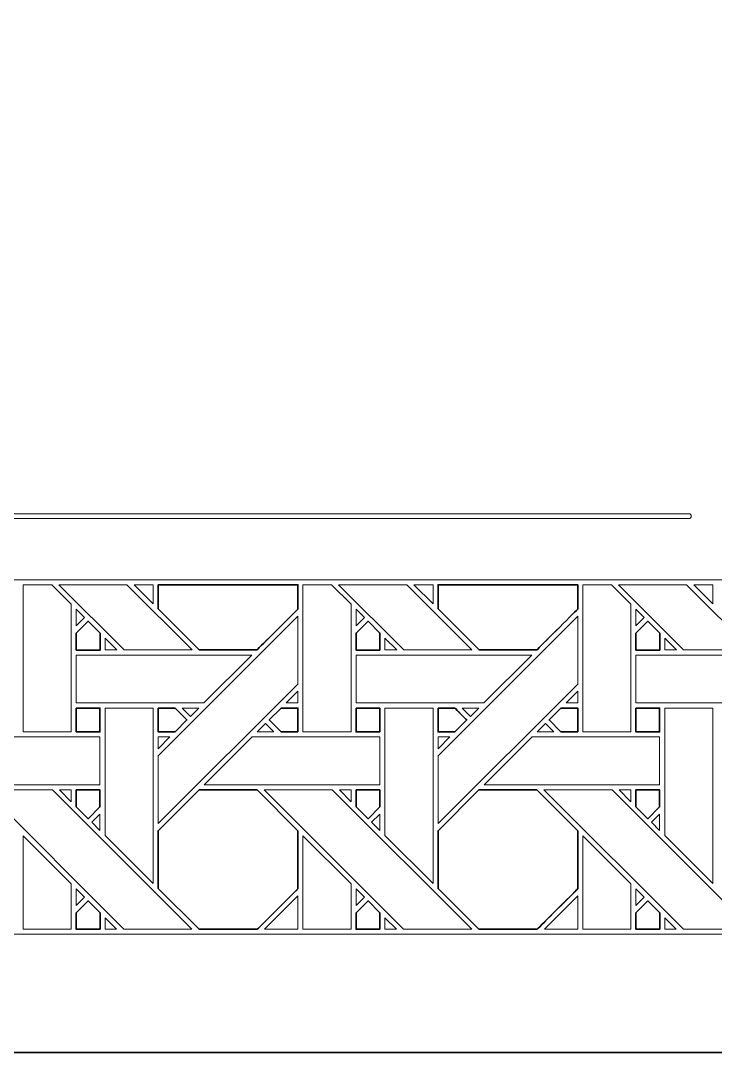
# Model space of a CAD drawing. Header units: inches. Extents: x 5.4 to 19.4, y 5.6 to 22.8.
# Drawn here: x 13.577 to 15.932, y 5.595 to 9.095 of the extents above; entities that cross this region are included whole.
import ezdxf

# ---------------------------------------------------------------- set-up
doc = ezdxf.new("R2010")
doc.units = ezdxf.units.IN
doc.header["$MEASUREMENT"] = 0
doc.layers.add('Design', color=7, linetype='Continuous', lineweight=0)

msp = doc.modelspace()

# ---------------------------------------------------------------- linework, layer by layer
at = {"layer": 'Design', "color": 1, "lineweight": 35, "true_color": 0xff0000}
for points, knots in [([(5.3829, 12.5948), (5.3829, 12.5948), (5.3829, 5.5948), (5.3829, 5.5948), (5.3829, 5.5948), (19.3829, 5.5948), (19.3829, 5.5948), (19.3829, 5.5948), (19.3829, 12.5948), (19.3829, 12.5948), (19.3829, 12.5948), (5.3829, 12.5948), (5.3829, 12.5948)], [0, 0, 0, 0, 1, 1, 1, 2, 2, 2, 3, 3, 3, 4, 4, 4, 4]), ([(14.0435, 7.0992), (14.0435, 7.0992), (14.0435, 7.1811), (14.0435, 7.1811), (14.0435, 7.1811), (14.5172, 7.1811), (14.5172, 7.1811), (14.5172, 7.1811), (14.5172, 7.0987), (14.5172, 7.0987), (14.4994, 7.0807), (14.3874, 6.969), (14.3784, 6.96), (14.3784, 6.96), (14.1827, 6.96), (14.1827, 6.96), (14.1827, 6.96), (14.0435, 7.0992), (14.0435, 7.0992)], [0, 0, 0, 0, 1, 1, 1, 2, 2, 2, 3, 3, 3, 4, 4, 4, 5, 5, 5, 6, 6, 6, 6]), ([(14.9922, 7.0992), (14.9922, 7.0992), (14.9922, 7.1811), (14.9922, 7.1811), (14.9922, 7.1811), (15.4659, 7.1811), (15.4659, 7.1811), (15.4659, 7.1811), (15.4659, 7.0987), (15.4659, 7.0987), (15.4481, 7.0807), (15.3362, 6.969), (15.3272, 6.96), (15.3272, 6.96), (15.1315, 6.96), (15.1315, 6.96), (15.1315, 6.96), (14.9922, 7.0992), (14.9922, 7.0992)], [0, 0, 0, 0, 1, 1, 1, 2, 2, 2, 3, 3, 3, 4, 4, 4, 5, 5, 5, 6, 6, 6, 6]), ([(13.8463, 6.9597), (13.8463, 6.9597), (13.7656, 6.9597), (13.7656, 6.9597), (13.7656, 6.9597), (13.7656, 7.017), (13.7656, 7.017), (13.7656, 7.017), (13.806, 7.0574), (13.806, 7.0574), (13.806, 7.0574), (13.8463, 7.017), (13.8463, 7.017), (13.8463, 7.017), (13.8463, 6.9597), (13.8463, 6.9597)], [0, 0, 0, 0, 1, 1, 1, 2, 2, 2, 3, 3, 3, 4, 4, 4, 5, 5, 5, 5]), ([(14.795, 6.9597), (14.795, 6.9597), (14.7144, 6.9597), (14.7144, 6.9597), (14.7144, 6.9597), (14.7144, 7.017), (14.7144, 7.017), (14.7144, 7.017), (14.7547, 7.0574), (14.7547, 7.0574), (14.7547, 7.0574), (14.795, 7.017), (14.795, 7.017), (14.795, 7.017), (14.795, 6.9597), (14.795, 6.9597)], [0, 0, 0, 0, 1, 1, 1, 2, 2, 2, 3, 3, 3, 4, 4, 4, 5, 5, 5, 5]), ([(15.7438, 6.9597), (15.7438, 6.9597), (15.6631, 6.9597), (15.6631, 6.9597), (15.6631, 6.9597), (15.6631, 7.017), (15.6631, 7.017), (15.6631, 7.017), (15.7034, 7.0574), (15.7034, 7.0574), (15.7034, 7.0574), (15.7438, 7.017), (15.7438, 7.017), (15.7438, 7.017), (15.7438, 6.9597), (15.7438, 6.9597)], [0, 0, 0, 0, 1, 1, 1, 2, 2, 2, 3, 3, 3, 4, 4, 4, 5, 5, 5, 5]), ([(13.7656, 6.7627), (13.7656, 6.7627), (13.8459, 6.7627), (13.8459, 6.7627), (13.8459, 6.7627), (13.8459, 6.682), (13.8459, 6.682), (13.8459, 6.682), (13.7656, 6.682), (13.7656, 6.682), (13.7656, 6.682), (13.7656, 6.7627), (13.7656, 6.7627)], [0, 0, 0, 0, 1, 1, 1, 2, 2, 2, 3, 3, 3, 4, 4, 4, 4]), ([(14.0435, 6.7627), (14.0435, 6.7627), (14.1006, 6.7627), (14.1006, 6.7627), (14.1057, 6.7576), (14.1365, 6.7268), (14.1409, 6.7224), (14.1409, 6.7224), (14.1005, 6.682), (14.1005, 6.682), (14.1005, 6.682), (14.0435, 6.682), (14.0435, 6.682), (14.0435, 6.682), (14.0435, 6.7627), (14.0435, 6.7627)], [0, 0, 0, 0, 1, 1, 1, 2, 2, 2, 3, 3, 3, 4, 4, 4, 5, 5, 5, 5]), ([(14.5172, 6.682), (14.5172, 6.682), (14.4601, 6.682), (14.4601, 6.682), (14.4601, 6.682), (14.4197, 6.7223), (14.4197, 6.7223), (14.4197, 6.7223), (14.4601, 6.7628), (14.4601, 6.7628), (14.4601, 6.7628), (14.5172, 6.7628), (14.5172, 6.7628), (14.5172, 6.7628), (14.5172, 6.682), (14.5172, 6.682)], [0, 0, 0, 0, 1, 1, 1, 2, 2, 2, 3, 3, 3, 4, 4, 4, 5, 5, 5, 5]), ([(14.7144, 6.7627), (14.7144, 6.7627), (14.7946, 6.7627), (14.7946, 6.7627), (14.7946, 6.7627), (14.7946, 6.682), (14.7946, 6.682), (14.7946, 6.682), (14.7144, 6.682), (14.7144, 6.682), (14.7144, 6.682), (14.7144, 6.7627), (14.7144, 6.7627)], [0, 0, 0, 0, 1, 1, 1, 2, 2, 2, 3, 3, 3, 4, 4, 4, 4]), ([(14.9922, 6.7627), (14.9922, 6.7627), (15.0493, 6.7627), (15.0493, 6.7627), (15.0544, 6.7576), (15.0852, 6.7268), (15.0896, 6.7224), (15.0896, 6.7224), (15.0492, 6.682), (15.0492, 6.682), (15.0492, 6.682), (14.9922, 6.682), (14.9922, 6.682), (14.9922, 6.682), (14.9922, 6.7627), (14.9922, 6.7627)], [0, 0, 0, 0, 1, 1, 1, 2, 2, 2, 3, 3, 3, 4, 4, 4, 5, 5, 5, 5]), ([(15.4659, 6.682), (15.4659, 6.682), (15.4088, 6.682), (15.4088, 6.682), (15.4088, 6.682), (15.3684, 6.7223), (15.3684, 6.7223), (15.3684, 6.7223), (15.4089, 6.7628), (15.4089, 6.7628), (15.4089, 6.7628), (15.4659, 6.7628), (15.4659, 6.7628), (15.4659, 6.7628), (15.4659, 6.682), (15.4659, 6.682)], [0, 0, 0, 0, 1, 1, 1, 2, 2, 2, 3, 3, 3, 4, 4, 4, 5, 5, 5, 5]), ([(15.6631, 6.7627), (15.6631, 6.7627), (15.7434, 6.7627), (15.7434, 6.7627), (15.7434, 6.7627), (15.7434, 6.682), (15.7434, 6.682), (15.7434, 6.682), (15.6631, 6.682), (15.6631, 6.682), (15.6631, 6.682), (15.6631, 6.7627), (15.6631, 6.7627)], [0, 0, 0, 0, 1, 1, 1, 2, 2, 2, 3, 3, 3, 4, 4, 4, 4]), ([(13.7656, 6.4849), (13.7656, 6.4849), (13.8459, 6.4849), (13.8459, 6.4849), (13.8459, 6.4849), (13.8459, 6.4273), (13.8459, 6.4273), (13.8459, 6.4273), (13.806, 6.3873), (13.806, 6.3873), (13.806, 6.3873), (13.7656, 6.4277), (13.7656, 6.4277), (13.7656, 6.4277), (13.7656, 6.4849), (13.7656, 6.4849)], [0, 0, 0, 0, 1, 1, 1, 2, 2, 2, 3, 3, 3, 4, 4, 4, 5, 5, 5, 5]), ([(14.5172, 6.1499), (14.4997, 6.1324), (14.3924, 6.0253), (14.3794, 6.0122), (14.3794, 6.0122), (14.1818, 6.0122), (14.1818, 6.0122), (14.1818, 6.0122), (14.0435, 6.1505), (14.0435, 6.1505), (14.0435, 6.1505), (14.0435, 6.3462), (14.0435, 6.3462), (14.0435, 6.3462), (14.1822, 6.4849), (14.1822, 6.4849), (14.1822, 6.4849), (14.3784, 6.4849), (14.3784, 6.4849), (14.3784, 6.4849), (14.5172, 6.3462), (14.5172, 6.3462), (14.5172, 6.3462), (14.5172, 6.1499), (14.5172, 6.1499)], [0, 0, 0, 0, 1, 1, 1, 2, 2, 2, 3, 3, 3, 4, 4, 4, 5, 5, 5, 6, 6, 6, 7, 7, 7, 8, 8, 8, 8]), ([(14.7144, 6.4849), (14.7144, 6.4849), (14.7946, 6.4849), (14.7946, 6.4849), (14.7946, 6.4849), (14.7946, 6.4273), (14.7946, 6.4273), (14.7946, 6.4273), (14.7547, 6.3873), (14.7547, 6.3873), (14.7547, 6.3873), (14.7144, 6.4277), (14.7144, 6.4277), (14.7144, 6.4277), (14.7144, 6.4849), (14.7144, 6.4849)], [0, 0, 0, 0, 1, 1, 1, 2, 2, 2, 3, 3, 3, 4, 4, 4, 5, 5, 5, 5]), ([(15.4659, 6.1499), (15.4485, 6.1324), (15.3412, 6.0253), (15.3282, 6.0122), (15.3282, 6.0122), (15.1305, 6.0122), (15.1305, 6.0122), (15.1305, 6.0122), (14.9922, 6.1505), (14.9922, 6.1505), (14.9922, 6.1505), (14.9922, 6.3462), (14.9922, 6.3462), (14.9922, 6.3462), (15.1309, 6.4849), (15.1309, 6.4849), (15.1309, 6.4849), (15.3271, 6.4849), (15.3271, 6.4849), (15.3271, 6.4849), (15.4659, 6.3462), (15.4659, 6.3462), (15.4659, 6.3462), (15.4659, 6.1499), (15.4659, 6.1499)], [0, 0, 0, 0, 1, 1, 1, 2, 2, 2, 3, 3, 3, 4, 4, 4, 5, 5, 5, 6, 6, 6, 7, 7, 7, 8, 8, 8, 8]), ([(15.6631, 6.4849), (15.6631, 6.4849), (15.7434, 6.4849), (15.7434, 6.4849), (15.7434, 6.4849), (15.7434, 6.4273), (15.7434, 6.4273), (15.7434, 6.4273), (15.7034, 6.3873), (15.7034, 6.3873), (15.7034, 6.3873), (15.6631, 6.4277), (15.6631, 6.4277), (15.6631, 6.4277), (15.6631, 6.4849), (15.6631, 6.4849)], [0, 0, 0, 0, 1, 1, 1, 2, 2, 2, 3, 3, 3, 4, 4, 4, 5, 5, 5, 5]), ([(13.8463, 6.0122), (13.8463, 6.0122), (13.7656, 6.0122), (13.7656, 6.0122), (13.7656, 6.0122), (13.7656, 6.0683), (13.7656, 6.0683), (13.7656, 6.0683), (13.806, 6.1086), (13.806, 6.1086), (13.806, 6.1086), (13.8463, 6.0683), (13.8463, 6.0683), (13.8463, 6.0683), (13.8463, 6.0122), (13.8463, 6.0122)], [0, 0, 0, 0, 1, 1, 1, 2, 2, 2, 3, 3, 3, 4, 4, 4, 5, 5, 5, 5]), ([(14.795, 6.0122), (14.795, 6.0122), (14.7144, 6.0122), (14.7144, 6.0122), (14.7144, 6.0122), (14.7144, 6.0683), (14.7144, 6.0683), (14.7144, 6.0683), (14.7547, 6.1086), (14.7547, 6.1086), (14.7547, 6.1086), (14.795, 6.0683), (14.795, 6.0683), (14.795, 6.0683), (14.795, 6.0122), (14.795, 6.0122)], [0, 0, 0, 0, 1, 1, 1, 2, 2, 2, 3, 3, 3, 4, 4, 4, 5, 5, 5, 5]), ([(15.7438, 6.0122), (15.7438, 6.0122), (15.6631, 6.0122), (15.6631, 6.0122), (15.6631, 6.0122), (15.6631, 6.0683), (15.6631, 6.0683), (15.6631, 6.0683), (15.7034, 6.1086), (15.7034, 6.1086), (15.7034, 6.1086), (15.7438, 6.0683), (15.7438, 6.0683), (15.7438, 6.0683), (15.7438, 6.0122), (15.7438, 6.0122)], [0, 0, 0, 0, 1, 1, 1, 2, 2, 2, 3, 3, 3, 4, 4, 4, 5, 5, 5, 5])]:
    msp.add_open_spline(points, degree=3, knots=knots, dxfattribs=at)
at = {"layer": 'Design'}
for points, knots in [([(5.8048, 12.1938), (5.8048, 12.1938), (5.8048, 5.9957), (5.8048, 5.9957), (5.8048, 5.9957), (18.9609, 5.9957), (18.9609, 5.9957), (18.9609, 5.9957), (18.9609, 12.1938), (18.9609, 12.1938), (18.9609, 12.1938), (5.8048, 12.1938), (5.8048, 12.1938)], [0, 0, 0, 0, 1, 1, 1, 2, 2, 2, 3, 3, 3, 4, 4, 4, 4]), ([(6.6905, 7.1978), (6.6905, 7.1978), (6.6905, 10.9917), (6.6905, 10.9917), (6.6905, 10.9917), (18.0752, 10.9917), (18.0752, 10.9917), (18.0752, 10.9917), (18.0752, 7.1978), (18.0752, 7.1978), (18.0752, 7.1978), (6.6905, 7.1978), (6.6905, 7.1978)], [0, 0, 0, 0, 1, 1, 1, 2, 2, 2, 3, 3, 3, 4, 4, 4, 4]), ([(15.8507, 7.4137), (15.8507, 7.4091), (15.847, 7.4054), (15.8424, 7.4054), (15.8424, 7.4054), (8.9233, 7.4054), (8.9233, 7.4054), (8.9187, 7.4054), (8.915, 7.4091), (8.915, 7.4137), (8.915, 7.4183), (8.9187, 7.4221), (8.9233, 7.4221), (8.9233, 7.4221), (15.8424, 7.4221), (15.8424, 7.4221), (15.847, 7.4221), (15.8507, 7.4183), (15.8507, 7.4137)], [0, 0, 0, 0, 1, 1, 1, 2, 2, 2, 3, 3, 3, 4, 4, 4, 5, 5, 5, 6, 6, 6, 6]), ([(13.7483, 7.1157), (13.7483, 7.1157), (13.7483, 6.682), (13.7483, 6.682), (13.7483, 6.682), (13.5856, 6.682), (13.5856, 6.682), (13.5856, 6.682), (13.5856, 7.1811), (13.5856, 7.1811), (13.5856, 7.1811), (13.6826, 7.1811), (13.6826, 7.1811), (13.6826, 7.1811), (13.7483, 7.1157), (13.7483, 7.1157)], [0, 0, 0, 0, 1, 1, 1, 2, 2, 2, 3, 3, 3, 4, 4, 4, 5, 5, 5, 5]), ([(13.7063, 7.1811), (13.7063, 7.1811), (13.9373, 7.1811), (13.9373, 7.1811), (13.9373, 7.1811), (14.1585, 6.96), (14.1585, 6.96), (14.1585, 6.96), (13.9275, 6.96), (13.9275, 6.96), (13.9275, 6.96), (13.7063, 7.1811), (13.7063, 7.1811)], [0, 0, 0, 0, 1, 1, 1, 2, 2, 2, 3, 3, 3, 4, 4, 4, 4]), ([(13.9616, 7.1811), (13.9616, 7.1811), (14.0263, 7.1811), (14.0263, 7.1811), (14.0263, 7.1811), (14.0263, 7.1164), (14.0263, 7.1164), (14.0263, 7.1164), (13.9616, 7.1811), (13.9616, 7.1811)], [0, 0, 0, 0, 1, 1, 1, 2, 2, 2, 3, 3, 3, 3]), ([(14.0435, 7.0992), (14.0435, 7.0992), (14.0435, 7.1811), (14.0435, 7.1811), (14.0435, 7.1811), (14.5172, 7.1811), (14.5172, 7.1811), (14.5172, 7.1811), (14.5172, 7.0987), (14.5172, 7.0987), (14.4992, 7.0806), (14.3873, 6.9689), (14.3784, 6.96), (14.3784, 6.96), (14.1827, 6.96), (14.1827, 6.96), (14.1827, 6.96), (14.0435, 7.0992), (14.0435, 7.0992)], [0, 0, 0, 0, 1, 1, 1, 2, 2, 2, 3, 3, 3, 4, 4, 4, 5, 5, 5, 6, 6, 6, 6]), ([(14.6971, 7.1157), (14.6971, 7.1157), (14.6971, 6.682), (14.6971, 6.682), (14.6971, 6.682), (14.5343, 6.682), (14.5343, 6.682), (14.5343, 6.682), (14.5343, 7.1811), (14.5343, 7.1811), (14.5343, 7.1811), (14.6313, 7.1811), (14.6313, 7.1811), (14.6313, 7.1811), (14.6971, 7.1157), (14.6971, 7.1157)], [0, 0, 0, 0, 1, 1, 1, 2, 2, 2, 3, 3, 3, 4, 4, 4, 5, 5, 5, 5]), ([(14.6551, 7.1811), (14.6551, 7.1811), (14.8861, 7.1811), (14.8861, 7.1811), (14.8861, 7.1811), (15.1072, 6.96), (15.1072, 6.96), (15.1072, 6.96), (14.8762, 6.96), (14.8762, 6.96), (14.8762, 6.96), (14.6551, 7.1811), (14.6551, 7.1811)], [0, 0, 0, 0, 1, 1, 1, 2, 2, 2, 3, 3, 3, 4, 4, 4, 4]), ([(14.9103, 7.1811), (14.9103, 7.1811), (14.9751, 7.1811), (14.9751, 7.1811), (14.9751, 7.1811), (14.9751, 7.1164), (14.9751, 7.1164), (14.9751, 7.1164), (14.9103, 7.1811), (14.9103, 7.1811)], [0, 0, 0, 0, 1, 1, 1, 2, 2, 2, 3, 3, 3, 3]), ([(14.9922, 7.0992), (14.9922, 7.0992), (14.9922, 7.1811), (14.9922, 7.1811), (14.9922, 7.1811), (15.4659, 7.1811), (15.4659, 7.1811), (15.4659, 7.1811), (15.4659, 7.0987), (15.4659, 7.0987), (15.448, 7.0806), (15.3361, 6.9689), (15.3272, 6.96), (15.3272, 6.96), (15.1315, 6.96), (15.1315, 6.96), (15.1315, 6.96), (14.9922, 7.0992), (14.9922, 7.0992)], [0, 0, 0, 0, 1, 1, 1, 2, 2, 2, 3, 3, 3, 4, 4, 4, 5, 5, 5, 6, 6, 6, 6]), ([(15.6458, 7.1157), (15.6458, 7.1157), (15.6458, 6.682), (15.6458, 6.682), (15.6458, 6.682), (15.483, 6.682), (15.483, 6.682), (15.483, 6.682), (15.483, 7.1811), (15.483, 7.1811), (15.483, 7.1811), (15.5801, 7.1811), (15.5801, 7.1811), (15.5801, 7.1811), (15.6458, 7.1157), (15.6458, 7.1157)], [0, 0, 0, 0, 1, 1, 1, 2, 2, 2, 3, 3, 3, 4, 4, 4, 5, 5, 5, 5]), ([(15.6038, 7.1811), (15.6038, 7.1811), (15.8348, 7.1811), (15.8348, 7.1811), (15.8348, 7.1811), (16.056, 6.96), (16.056, 6.96), (16.056, 6.96), (15.8249, 6.96), (15.8249, 6.96), (15.8249, 6.96), (15.6038, 7.1811), (15.6038, 7.1811)], [0, 0, 0, 0, 1, 1, 1, 2, 2, 2, 3, 3, 3, 4, 4, 4, 4]), ([(15.859, 7.1811), (15.859, 7.1811), (15.9238, 7.1811), (15.9238, 7.1811), (15.9238, 7.1811), (15.9238, 7.1164), (15.9238, 7.1164), (15.9238, 7.1164), (15.859, 7.1811), (15.859, 7.1811)], [0, 0, 0, 0, 1, 1, 1, 2, 2, 2, 3, 3, 3, 3]), ([(13.7656, 7.0414), (13.7656, 7.0414), (13.7656, 7.0982), (13.7656, 7.0982), (13.7656, 7.0982), (13.7938, 7.0696), (13.7938, 7.0696), (13.7938, 7.0696), (13.7656, 7.0414), (13.7656, 7.0414)], [0, 0, 0, 0, 1, 1, 1, 2, 2, 2, 3, 3, 3, 3]), ([(14.0435, 6.6007), (14.0435, 6.6007), (14.5172, 7.0743), (14.5172, 7.0743), (14.5172, 7.0743), (14.5172, 6.8442), (14.5172, 6.8442), (14.5172, 6.8442), (14.0435, 6.3706), (14.0435, 6.3706), (14.0435, 6.3706), (14.0435, 6.6007), (14.0435, 6.6007)], [0, 0, 0, 0, 1, 1, 1, 2, 2, 2, 3, 3, 3, 4, 4, 4, 4]), ([(14.7144, 7.0414), (14.7144, 7.0414), (14.7144, 7.0982), (14.7144, 7.0982), (14.7144, 7.0982), (14.7426, 7.0696), (14.7426, 7.0696), (14.7426, 7.0696), (14.7144, 7.0414), (14.7144, 7.0414)], [0, 0, 0, 0, 1, 1, 1, 2, 2, 2, 3, 3, 3, 3]), ([(14.9922, 6.6007), (14.9922, 6.6007), (15.4659, 7.0743), (15.4659, 7.0743), (15.4659, 7.0743), (15.4659, 6.8442), (15.4659, 6.8442), (15.4659, 6.8442), (14.9922, 6.3706), (14.9922, 6.3706), (14.9922, 6.3706), (14.9922, 6.6007), (14.9922, 6.6007)], [0, 0, 0, 0, 1, 1, 1, 2, 2, 2, 3, 3, 3, 4, 4, 4, 4]), ([(15.6631, 7.0414), (15.6631, 7.0414), (15.6631, 7.0982), (15.6631, 7.0982), (15.6631, 7.0982), (15.6913, 7.0696), (15.6913, 7.0696), (15.6913, 7.0696), (15.6631, 7.0414), (15.6631, 7.0414)], [0, 0, 0, 0, 1, 1, 1, 2, 2, 2, 3, 3, 3, 3]), ([(13.806, 7.0574), (13.806, 7.0574), (13.8463, 7.017), (13.8463, 7.017), (13.8463, 7.017), (13.8463, 6.9597), (13.8463, 6.9597), (13.8463, 6.9597), (13.7656, 6.9597), (13.7656, 6.9597), (13.7656, 6.9597), (13.7656, 7.017), (13.7656, 7.017), (13.7656, 7.017), (13.806, 7.0574), (13.806, 7.0574)], [0, 0, 0, 0, 1, 1, 1, 2, 2, 2, 3, 3, 3, 4, 4, 4, 5, 5, 5, 5]), ([(14.7144, 7.017), (14.7144, 7.017), (14.7547, 7.0574), (14.7547, 7.0574), (14.7547, 7.0574), (14.795, 7.017), (14.795, 7.017), (14.795, 7.017), (14.795, 6.9597), (14.795, 6.9597), (14.795, 6.9597), (14.7144, 6.9597), (14.7144, 6.9597), (14.7144, 6.9597), (14.7144, 7.017), (14.7144, 7.017)], [0, 0, 0, 0, 1, 1, 1, 2, 2, 2, 3, 3, 3, 4, 4, 4, 5, 5, 5, 5]), ([(15.6631, 7.017), (15.6631, 7.017), (15.7034, 7.0574), (15.7034, 7.0574), (15.7034, 7.0574), (15.7438, 7.017), (15.7438, 7.017), (15.7438, 7.017), (15.7438, 6.9597), (15.7438, 6.9597), (15.7438, 6.9597), (15.6631, 6.9597), (15.6631, 6.9597), (15.6631, 6.9597), (15.6631, 7.017), (15.6631, 7.017)], [0, 0, 0, 0, 1, 1, 1, 2, 2, 2, 3, 3, 3, 4, 4, 4, 5, 5, 5, 5]), ([(13.9033, 6.96), (13.9033, 6.96), (13.8635, 6.96), (13.8635, 6.96), (13.8635, 6.96), (13.8635, 6.9998), (13.8635, 6.9998), (13.8635, 6.9998), (13.9033, 6.96), (13.9033, 6.96)], [0, 0, 0, 0, 1, 1, 1, 2, 2, 2, 3, 3, 3, 3]), ([(14.852, 6.96), (14.852, 6.96), (14.8123, 6.96), (14.8123, 6.96), (14.8123, 6.96), (14.8123, 6.9998), (14.8123, 6.9998), (14.8123, 6.9998), (14.852, 6.96), (14.852, 6.96)], [0, 0, 0, 0, 1, 1, 1, 2, 2, 2, 3, 3, 3, 3]), ([(15.8007, 6.96), (15.8007, 6.96), (15.761, 6.96), (15.761, 6.96), (15.761, 6.96), (15.761, 6.9998), (15.761, 6.9998), (15.761, 6.9998), (15.8007, 6.96), (15.8007, 6.96)], [0, 0, 0, 0, 1, 1, 1, 2, 2, 2, 3, 3, 3, 3]), ([(13.7656, 6.78), (13.7656, 6.78), (13.7656, 6.9427), (13.7656, 6.9427), (13.7656, 6.9427), (14.3613, 6.9427), (14.3613, 6.9427), (14.3613, 6.9427), (14.1986, 6.78), (14.1986, 6.78), (14.1986, 6.78), (13.7656, 6.78), (13.7656, 6.78)], [0, 0, 0, 0, 1, 1, 1, 2, 2, 2, 3, 3, 3, 4, 4, 4, 4]), ([(14.7144, 6.78), (14.7144, 6.78), (14.7144, 6.9427), (14.7144, 6.9427), (14.7144, 6.9427), (15.3101, 6.9427), (15.3101, 6.9427), (15.3101, 6.9427), (15.1473, 6.78), (15.1473, 6.78), (15.1473, 6.78), (14.7144, 6.78), (14.7144, 6.78)], [0, 0, 0, 0, 1, 1, 1, 2, 2, 2, 3, 3, 3, 4, 4, 4, 4]), ([(15.6631, 6.78), (15.6631, 6.78), (15.6631, 6.9427), (15.6631, 6.9427), (15.6631, 6.9427), (16.2588, 6.9427), (16.2588, 6.9427), (16.2588, 6.9427), (16.0961, 6.78), (16.0961, 6.78), (16.0961, 6.78), (15.6631, 6.78), (15.6631, 6.78)], [0, 0, 0, 0, 1, 1, 1, 2, 2, 2, 3, 3, 3, 4, 4, 4, 4]), ([(14.4774, 6.7801), (14.4774, 6.7801), (14.5172, 6.8198), (14.5172, 6.8198), (14.5172, 6.8198), (14.5172, 6.7801), (14.5172, 6.7801), (14.5172, 6.7801), (14.4774, 6.7801), (14.4774, 6.7801)], [0, 0, 0, 0, 1, 1, 1, 2, 2, 2, 3, 3, 3, 3]), ([(15.4261, 6.7801), (15.4261, 6.7801), (15.4659, 6.8198), (15.4659, 6.8198), (15.4659, 6.8198), (15.4659, 6.7801), (15.4659, 6.7801), (15.4659, 6.7801), (15.4261, 6.7801), (15.4261, 6.7801)], [0, 0, 0, 0, 1, 1, 1, 2, 2, 2, 3, 3, 3, 3]), ([(13.8459, 6.7627), (13.8459, 6.7627), (13.8459, 6.682), (13.8459, 6.682), (13.8459, 6.682), (13.7656, 6.682), (13.7656, 6.682), (13.7656, 6.682), (13.7656, 6.7627), (13.7656, 6.7627), (13.7656, 6.7627), (13.8459, 6.7627), (13.8459, 6.7627)], [0, 0, 0, 0, 1, 1, 1, 2, 2, 2, 3, 3, 3, 4, 4, 4, 4]), ([(14.0263, 6.7628), (14.0263, 6.7628), (14.0263, 6.1677), (14.0263, 6.1677), (14.0263, 6.1677), (13.8634, 6.3306), (13.8634, 6.3306), (13.8634, 6.3306), (13.8634, 6.7628), (13.8634, 6.7628), (13.8634, 6.7628), (14.0263, 6.7628), (14.0263, 6.7628)], [0, 0, 0, 0, 1, 1, 1, 2, 2, 2, 3, 3, 3, 4, 4, 4, 4]), ([(14.0435, 6.682), (14.0435, 6.682), (14.0435, 6.7627), (14.0435, 6.7627), (14.0435, 6.7627), (14.1006, 6.7627), (14.1006, 6.7627), (14.106, 6.7574), (14.1409, 6.7224), (14.1409, 6.7224), (14.1409, 6.7224), (14.1005, 6.682), (14.1005, 6.682), (14.1005, 6.682), (14.0435, 6.682), (14.0435, 6.682)], [0, 0, 0, 0, 1, 1, 1, 2, 2, 2, 3, 3, 3, 4, 4, 4, 5, 5, 5, 5]), ([(14.1249, 6.7628), (14.1249, 6.7628), (14.1814, 6.7628), (14.1814, 6.7628), (14.1814, 6.7628), (14.1531, 6.7346), (14.1531, 6.7346), (14.1531, 6.7346), (14.1249, 6.7628), (14.1249, 6.7628)], [0, 0, 0, 0, 1, 1, 1, 2, 2, 2, 3, 3, 3, 3]), ([(14.4197, 6.7223), (14.4197, 6.7223), (14.4601, 6.7628), (14.4601, 6.7628), (14.4601, 6.7628), (14.5172, 6.7628), (14.5172, 6.7628), (14.5172, 6.7628), (14.5172, 6.682), (14.5172, 6.682), (14.5172, 6.682), (14.4601, 6.682), (14.4601, 6.682), (14.4601, 6.682), (14.4197, 6.7223), (14.4197, 6.7223)], [0, 0, 0, 0, 1, 1, 1, 2, 2, 2, 3, 3, 3, 4, 4, 4, 5, 5, 5, 5]), ([(14.7144, 6.682), (14.7144, 6.682), (14.7144, 6.7627), (14.7144, 6.7627), (14.7144, 6.7627), (14.7946, 6.7627), (14.7946, 6.7627), (14.7946, 6.7627), (14.7946, 6.682), (14.7946, 6.682), (14.7946, 6.682), (14.7144, 6.682), (14.7144, 6.682)], [0, 0, 0, 0, 1, 1, 1, 2, 2, 2, 3, 3, 3, 4, 4, 4, 4]), ([(14.9751, 6.7628), (14.9751, 6.7628), (14.9751, 6.1677), (14.9751, 6.1677), (14.9751, 6.1677), (14.8122, 6.3306), (14.8122, 6.3306), (14.8122, 6.3306), (14.8122, 6.7628), (14.8122, 6.7628), (14.8122, 6.7628), (14.9751, 6.7628), (14.9751, 6.7628)], [0, 0, 0, 0, 1, 1, 1, 2, 2, 2, 3, 3, 3, 4, 4, 4, 4]), ([(14.9922, 6.682), (14.9922, 6.682), (14.9922, 6.7627), (14.9922, 6.7627), (14.9922, 6.7627), (15.0493, 6.7627), (15.0493, 6.7627), (15.0546, 6.7574), (15.0854, 6.7266), (15.0896, 6.7224), (15.0896, 6.7224), (15.0492, 6.682), (15.0492, 6.682), (15.0492, 6.682), (14.9922, 6.682), (14.9922, 6.682)], [0, 0, 0, 0, 1, 1, 1, 2, 2, 2, 3, 3, 3, 4, 4, 4, 5, 5, 5, 5]), ([(15.0736, 6.7628), (15.0736, 6.7628), (15.1301, 6.7628), (15.1301, 6.7628), (15.1301, 6.7628), (15.1018, 6.7346), (15.1018, 6.7346), (15.1018, 6.7346), (15.0736, 6.7628), (15.0736, 6.7628)], [0, 0, 0, 0, 1, 1, 1, 2, 2, 2, 3, 3, 3, 3]), ([(15.3684, 6.7223), (15.3684, 6.7223), (15.4089, 6.7628), (15.4089, 6.7628), (15.4089, 6.7628), (15.4659, 6.7628), (15.4659, 6.7628), (15.4659, 6.7628), (15.4659, 6.682), (15.4659, 6.682), (15.4659, 6.682), (15.4088, 6.682), (15.4088, 6.682), (15.4088, 6.682), (15.3684, 6.7223), (15.3684, 6.7223)], [0, 0, 0, 0, 1, 1, 1, 2, 2, 2, 3, 3, 3, 4, 4, 4, 5, 5, 5, 5]), ([(15.6631, 6.682), (15.6631, 6.682), (15.6631, 6.7627), (15.6631, 6.7627), (15.6631, 6.7627), (15.7434, 6.7627), (15.7434, 6.7627), (15.7434, 6.7627), (15.7434, 6.682), (15.7434, 6.682), (15.7434, 6.682), (15.6631, 6.682), (15.6631, 6.682)], [0, 0, 0, 0, 1, 1, 1, 2, 2, 2, 3, 3, 3, 4, 4, 4, 4]), ([(15.9238, 6.7628), (15.9238, 6.7628), (15.9238, 6.1677), (15.9238, 6.1677), (15.9238, 6.1677), (15.7609, 6.3306), (15.7609, 6.3306), (15.7609, 6.3306), (15.7609, 6.7628), (15.7609, 6.7628), (15.7609, 6.7628), (15.9238, 6.7628), (15.9238, 6.7628)], [0, 0, 0, 0, 1, 1, 1, 2, 2, 2, 3, 3, 3, 4, 4, 4, 4]), ([(14.4358, 6.682), (14.4358, 6.682), (14.3793, 6.682), (14.3793, 6.682), (14.3793, 6.682), (14.4076, 6.7102), (14.4076, 6.7102), (14.4076, 6.7102), (14.4358, 6.682), (14.4358, 6.682)], [0, 0, 0, 0, 1, 1, 1, 2, 2, 2, 3, 3, 3, 3]), ([(15.3846, 6.682), (15.3846, 6.682), (15.3281, 6.682), (15.3281, 6.682), (15.3281, 6.682), (15.3563, 6.7102), (15.3563, 6.7102), (15.3563, 6.7102), (15.3846, 6.682), (15.3846, 6.682)], [0, 0, 0, 0, 1, 1, 1, 2, 2, 2, 3, 3, 3, 3]), ([(13.2506, 6.502), (13.2506, 6.502), (13.4135, 6.6648), (13.4135, 6.6648), (13.4135, 6.6648), (13.8459, 6.6648), (13.8459, 6.6648), (13.8459, 6.6648), (13.8459, 6.502), (13.8459, 6.502), (13.8459, 6.502), (13.2506, 6.502), (13.2506, 6.502)], [0, 0, 0, 0, 1, 1, 1, 2, 2, 2, 3, 3, 3, 4, 4, 4, 4]), ([(14.0833, 6.6649), (14.0833, 6.6649), (14.0435, 6.625), (14.0435, 6.625), (14.0435, 6.625), (14.0435, 6.6649), (14.0435, 6.6649), (14.0435, 6.6649), (14.0833, 6.6649), (14.0833, 6.6649)], [0, 0, 0, 0, 1, 1, 1, 2, 2, 2, 3, 3, 3, 3]), ([(14.1993, 6.502), (14.1993, 6.502), (14.3622, 6.6648), (14.3622, 6.6648), (14.3622, 6.6648), (14.7946, 6.6648), (14.7946, 6.6648), (14.7946, 6.6648), (14.7946, 6.502), (14.7946, 6.502), (14.7946, 6.502), (14.1993, 6.502), (14.1993, 6.502)], [0, 0, 0, 0, 1, 1, 1, 2, 2, 2, 3, 3, 3, 4, 4, 4, 4]), ([(15.0321, 6.6649), (15.0321, 6.6649), (14.9922, 6.625), (14.9922, 6.625), (14.9922, 6.625), (14.9922, 6.6649), (14.9922, 6.6649), (14.9922, 6.6649), (15.0321, 6.6649), (15.0321, 6.6649)], [0, 0, 0, 0, 1, 1, 1, 2, 2, 2, 3, 3, 3, 3]), ([(15.1481, 6.502), (15.1481, 6.502), (15.3109, 6.6648), (15.3109, 6.6648), (15.3109, 6.6648), (15.7434, 6.6648), (15.7434, 6.6648), (15.7434, 6.6648), (15.7434, 6.502), (15.7434, 6.502), (15.7434, 6.502), (15.1481, 6.502), (15.1481, 6.502)], [0, 0, 0, 0, 1, 1, 1, 2, 2, 2, 3, 3, 3, 4, 4, 4, 4]), ([(13.9265, 6.0122), (13.9265, 6.0122), (13.4539, 6.4849), (13.4539, 6.4849), (13.4539, 6.4849), (13.6849, 6.4849), (13.6849, 6.4849), (13.6849, 6.4849), (14.1575, 6.0122), (14.1575, 6.0122), (14.1575, 6.0122), (13.9265, 6.0122), (13.9265, 6.0122)], [0, 0, 0, 0, 1, 1, 1, 2, 2, 2, 3, 3, 3, 4, 4, 4, 4]), ([(13.7484, 6.4849), (13.7484, 6.4849), (13.7484, 6.4451), (13.7484, 6.4451), (13.7484, 6.4451), (13.709, 6.4849), (13.709, 6.4849), (13.709, 6.4849), (13.7484, 6.4849), (13.7484, 6.4849)], [0, 0, 0, 0, 1, 1, 1, 2, 2, 2, 3, 3, 3, 3]), ([(13.806, 6.3873), (13.806, 6.3873), (13.7656, 6.4277), (13.7656, 6.4277), (13.7656, 6.4277), (13.7656, 6.4849), (13.7656, 6.4849), (13.7656, 6.4849), (13.8459, 6.4849), (13.8459, 6.4849), (13.8459, 6.4849), (13.8459, 6.4273), (13.8459, 6.4273), (13.8459, 6.4273), (13.806, 6.3873), (13.806, 6.3873)], [0, 0, 0, 0, 1, 1, 1, 2, 2, 2, 3, 3, 3, 4, 4, 4, 5, 5, 5, 5]), ([(14.1818, 6.0122), (14.1818, 6.0122), (14.0435, 6.1505), (14.0435, 6.1505), (14.0435, 6.1505), (14.0435, 6.3462), (14.0435, 6.3462), (14.0435, 6.3462), (14.1822, 6.4849), (14.1822, 6.4849), (14.1822, 6.4849), (14.3784, 6.4849), (14.3784, 6.4849), (14.3784, 6.4849), (14.5172, 6.3462), (14.5172, 6.3462), (14.5172, 6.3462), (14.5172, 6.1499), (14.5172, 6.1499), (14.4995, 6.1321), (14.3923, 6.0251), (14.3794, 6.0122), (14.3794, 6.0122), (14.1818, 6.0122), (14.1818, 6.0122)], [0, 0, 0, 0, 1, 1, 1, 2, 2, 2, 3, 3, 3, 4, 4, 4, 5, 5, 5, 6, 6, 6, 7, 7, 7, 8, 8, 8, 8]), ([(14.8752, 6.0122), (14.8752, 6.0122), (14.4026, 6.4849), (14.4026, 6.4849), (14.4026, 6.4849), (14.6336, 6.4849), (14.6336, 6.4849), (14.6336, 6.4849), (15.1063, 6.0122), (15.1063, 6.0122), (15.1063, 6.0122), (14.8752, 6.0122), (14.8752, 6.0122)], [0, 0, 0, 0, 1, 1, 1, 2, 2, 2, 3, 3, 3, 4, 4, 4, 4]), ([(14.6972, 6.4849), (14.6972, 6.4849), (14.6972, 6.4451), (14.6972, 6.4451), (14.6972, 6.4451), (14.6577, 6.4849), (14.6577, 6.4849), (14.6577, 6.4849), (14.6972, 6.4849), (14.6972, 6.4849)], [0, 0, 0, 0, 1, 1, 1, 2, 2, 2, 3, 3, 3, 3]), ([(14.7547, 6.3873), (14.7547, 6.3873), (14.7144, 6.4277), (14.7144, 6.4277), (14.7144, 6.4277), (14.7144, 6.4849), (14.7144, 6.4849), (14.7144, 6.4849), (14.7946, 6.4849), (14.7946, 6.4849), (14.7946, 6.4849), (14.7946, 6.4273), (14.7946, 6.4273), (14.7946, 6.4273), (14.7547, 6.3873), (14.7547, 6.3873)], [0, 0, 0, 0, 1, 1, 1, 2, 2, 2, 3, 3, 3, 4, 4, 4, 5, 5, 5, 5]), ([(15.1305, 6.0122), (15.1305, 6.0122), (14.9922, 6.1505), (14.9922, 6.1505), (14.9922, 6.1505), (14.9922, 6.3462), (14.9922, 6.3462), (14.9922, 6.3462), (15.1309, 6.4849), (15.1309, 6.4849), (15.1309, 6.4849), (15.3271, 6.4849), (15.3271, 6.4849), (15.3271, 6.4849), (15.4659, 6.3462), (15.4659, 6.3462), (15.4659, 6.3462), (15.4659, 6.1499), (15.4659, 6.1499), (15.4479, 6.1318), (15.3408, 6.0249), (15.3282, 6.0122), (15.3282, 6.0122), (15.1305, 6.0122), (15.1305, 6.0122)], [0, 0, 0, 0, 1, 1, 1, 2, 2, 2, 3, 3, 3, 4, 4, 4, 5, 5, 5, 6, 6, 6, 7, 7, 7, 8, 8, 8, 8]), ([(15.824, 6.0122), (15.824, 6.0122), (15.3514, 6.4849), (15.3514, 6.4849), (15.3514, 6.4849), (15.5823, 6.4849), (15.5823, 6.4849), (15.5823, 6.4849), (16.055, 6.0122), (16.055, 6.0122), (16.055, 6.0122), (15.824, 6.0122), (15.824, 6.0122)], [0, 0, 0, 0, 1, 1, 1, 2, 2, 2, 3, 3, 3, 4, 4, 4, 4]), ([(15.6459, 6.4849), (15.6459, 6.4849), (15.6459, 6.4451), (15.6459, 6.4451), (15.6459, 6.4451), (15.6064, 6.4849), (15.6064, 6.4849), (15.6064, 6.4849), (15.6459, 6.4849), (15.6459, 6.4849)], [0, 0, 0, 0, 1, 1, 1, 2, 2, 2, 3, 3, 3, 3]), ([(15.7034, 6.3873), (15.7034, 6.3873), (15.6631, 6.4277), (15.6631, 6.4277), (15.6631, 6.4277), (15.6631, 6.4849), (15.6631, 6.4849), (15.6631, 6.4849), (15.7434, 6.4849), (15.7434, 6.4849), (15.7434, 6.4849), (15.7434, 6.4273), (15.7434, 6.4273), (15.7434, 6.4273), (15.7034, 6.3873), (15.7034, 6.3873)], [0, 0, 0, 0, 1, 1, 1, 2, 2, 2, 3, 3, 3, 4, 4, 4, 5, 5, 5, 5]), ([(13.8459, 6.4031), (13.8459, 6.4031), (13.8459, 6.3479), (13.8459, 6.3479), (13.8459, 6.3479), (13.8181, 6.3753), (13.8181, 6.3753), (13.8181, 6.3753), (13.8459, 6.4031), (13.8459, 6.4031)], [0, 0, 0, 0, 1, 1, 1, 2, 2, 2, 3, 3, 3, 3]), ([(14.7946, 6.4031), (14.7946, 6.4031), (14.7946, 6.3479), (14.7946, 6.3479), (14.7946, 6.3479), (14.7669, 6.3753), (14.7669, 6.3753), (14.7669, 6.3753), (14.7946, 6.4031), (14.7946, 6.4031)], [0, 0, 0, 0, 1, 1, 1, 2, 2, 2, 3, 3, 3, 3]), ([(15.7434, 6.4031), (15.7434, 6.4031), (15.7434, 6.3479), (15.7434, 6.3479), (15.7434, 6.3479), (15.7156, 6.3753), (15.7156, 6.3753), (15.7156, 6.3753), (15.7434, 6.4031), (15.7434, 6.4031)], [0, 0, 0, 0, 1, 1, 1, 2, 2, 2, 3, 3, 3, 3]), ([(13.7483, 6.0122), (13.7483, 6.0122), (13.5856, 6.0122), (13.5856, 6.0122), (13.5856, 6.0122), (13.5856, 6.3291), (13.5856, 6.3291), (13.5856, 6.3291), (13.7483, 6.1669), (13.7483, 6.1669), (13.7483, 6.1669), (13.7483, 6.0122), (13.7483, 6.0122)], [0, 0, 0, 0, 1, 1, 1, 2, 2, 2, 3, 3, 3, 4, 4, 4, 4]), ([(14.6971, 6.0122), (14.6971, 6.0122), (14.5343, 6.0122), (14.5343, 6.0122), (14.5343, 6.0122), (14.5343, 6.3291), (14.5343, 6.3291), (14.5343, 6.3291), (14.6971, 6.1669), (14.6971, 6.1669), (14.6971, 6.1669), (14.6971, 6.0122), (14.6971, 6.0122)], [0, 0, 0, 0, 1, 1, 1, 2, 2, 2, 3, 3, 3, 4, 4, 4, 4]), ([(15.6458, 6.0122), (15.6458, 6.0122), (15.483, 6.0122), (15.483, 6.0122), (15.483, 6.0122), (15.483, 6.3291), (15.483, 6.3291), (15.483, 6.3291), (15.6458, 6.1669), (15.6458, 6.1669), (15.6458, 6.1669), (15.6458, 6.0122), (15.6458, 6.0122)], [0, 0, 0, 0, 1, 1, 1, 2, 2, 2, 3, 3, 3, 4, 4, 4, 4]), ([(13.7656, 6.0927), (13.7656, 6.0927), (13.7656, 6.1495), (13.7656, 6.1495), (13.7656, 6.1495), (13.7938, 6.1209), (13.7938, 6.1209), (13.7938, 6.1209), (13.7656, 6.0927), (13.7656, 6.0927)], [0, 0, 0, 0, 1, 1, 1, 2, 2, 2, 3, 3, 3, 3]), ([(14.5172, 6.0122), (14.5172, 6.0122), (14.4039, 6.0122), (14.4039, 6.0122), (14.4039, 6.0122), (14.5172, 6.1255), (14.5172, 6.1255), (14.5172, 6.1255), (14.5172, 6.0122), (14.5172, 6.0122)], [0, 0, 0, 0, 1, 1, 1, 2, 2, 2, 3, 3, 3, 3]), ([(14.7144, 6.0927), (14.7144, 6.0927), (14.7144, 6.1495), (14.7144, 6.1495), (14.7144, 6.1495), (14.7426, 6.1209), (14.7426, 6.1209), (14.7426, 6.1209), (14.7144, 6.0927), (14.7144, 6.0927)], [0, 0, 0, 0, 1, 1, 1, 2, 2, 2, 3, 3, 3, 3]), ([(15.4659, 6.0122), (15.4659, 6.0122), (15.3526, 6.0122), (15.3526, 6.0122), (15.3526, 6.0122), (15.4659, 6.1255), (15.4659, 6.1255), (15.4659, 6.1255), (15.4659, 6.0122), (15.4659, 6.0122)], [0, 0, 0, 0, 1, 1, 1, 2, 2, 2, 3, 3, 3, 3]), ([(15.6631, 6.0927), (15.6631, 6.0927), (15.6631, 6.1495), (15.6631, 6.1495), (15.6631, 6.1495), (15.6913, 6.1209), (15.6913, 6.1209), (15.6913, 6.1209), (15.6631, 6.0927), (15.6631, 6.0927)], [0, 0, 0, 0, 1, 1, 1, 2, 2, 2, 3, 3, 3, 3]), ([(13.8463, 6.0122), (13.8463, 6.0122), (13.7656, 6.0122), (13.7656, 6.0122), (13.7656, 6.0122), (13.7656, 6.0683), (13.7656, 6.0683), (13.7656, 6.0683), (13.806, 6.1086), (13.806, 6.1086), (13.806, 6.1086), (13.8463, 6.0683), (13.8463, 6.0683), (13.8463, 6.0683), (13.8463, 6.0122), (13.8463, 6.0122)], [0, 0, 0, 0, 1, 1, 1, 2, 2, 2, 3, 3, 3, 4, 4, 4, 5, 5, 5, 5]), ([(14.795, 6.0122), (14.795, 6.0122), (14.7144, 6.0122), (14.7144, 6.0122), (14.7144, 6.0122), (14.7144, 6.0683), (14.7144, 6.0683), (14.7144, 6.0683), (14.7547, 6.1086), (14.7547, 6.1086), (14.7547, 6.1086), (14.795, 6.0683), (14.795, 6.0683), (14.795, 6.0683), (14.795, 6.0122), (14.795, 6.0122)], [0, 0, 0, 0, 1, 1, 1, 2, 2, 2, 3, 3, 3, 4, 4, 4, 5, 5, 5, 5]), ([(15.7438, 6.0122), (15.7438, 6.0122), (15.6631, 6.0122), (15.6631, 6.0122), (15.6631, 6.0122), (15.6631, 6.0683), (15.6631, 6.0683), (15.6631, 6.0683), (15.7034, 6.1086), (15.7034, 6.1086), (15.7034, 6.1086), (15.7438, 6.0683), (15.7438, 6.0683), (15.7438, 6.0683), (15.7438, 6.0122), (15.7438, 6.0122)], [0, 0, 0, 0, 1, 1, 1, 2, 2, 2, 3, 3, 3, 4, 4, 4, 5, 5, 5, 5]), ([(13.8635, 6.0122), (13.8635, 6.0122), (13.8635, 6.051), (13.8635, 6.051), (13.8635, 6.051), (13.9023, 6.0122), (13.9023, 6.0122), (13.9023, 6.0122), (13.8635, 6.0122), (13.8635, 6.0122)], [0, 0, 0, 0, 1, 1, 1, 2, 2, 2, 3, 3, 3, 3]), ([(14.8123, 6.0122), (14.8123, 6.0122), (14.8123, 6.051), (14.8123, 6.051), (14.8123, 6.051), (14.851, 6.0122), (14.851, 6.0122), (14.851, 6.0122), (14.8123, 6.0122), (14.8123, 6.0122)], [0, 0, 0, 0, 1, 1, 1, 2, 2, 2, 3, 3, 3, 3]), ([(15.761, 6.0122), (15.761, 6.0122), (15.761, 6.051), (15.761, 6.051), (15.761, 6.051), (15.7997, 6.0122), (15.7997, 6.0122), (15.7997, 6.0122), (15.761, 6.0122), (15.761, 6.0122)], [0, 0, 0, 0, 1, 1, 1, 2, 2, 2, 3, 3, 3, 3])]:
    msp.add_open_spline(points, degree=3, knots=knots, dxfattribs=at)

doc.saveas('drawing.dxf')
